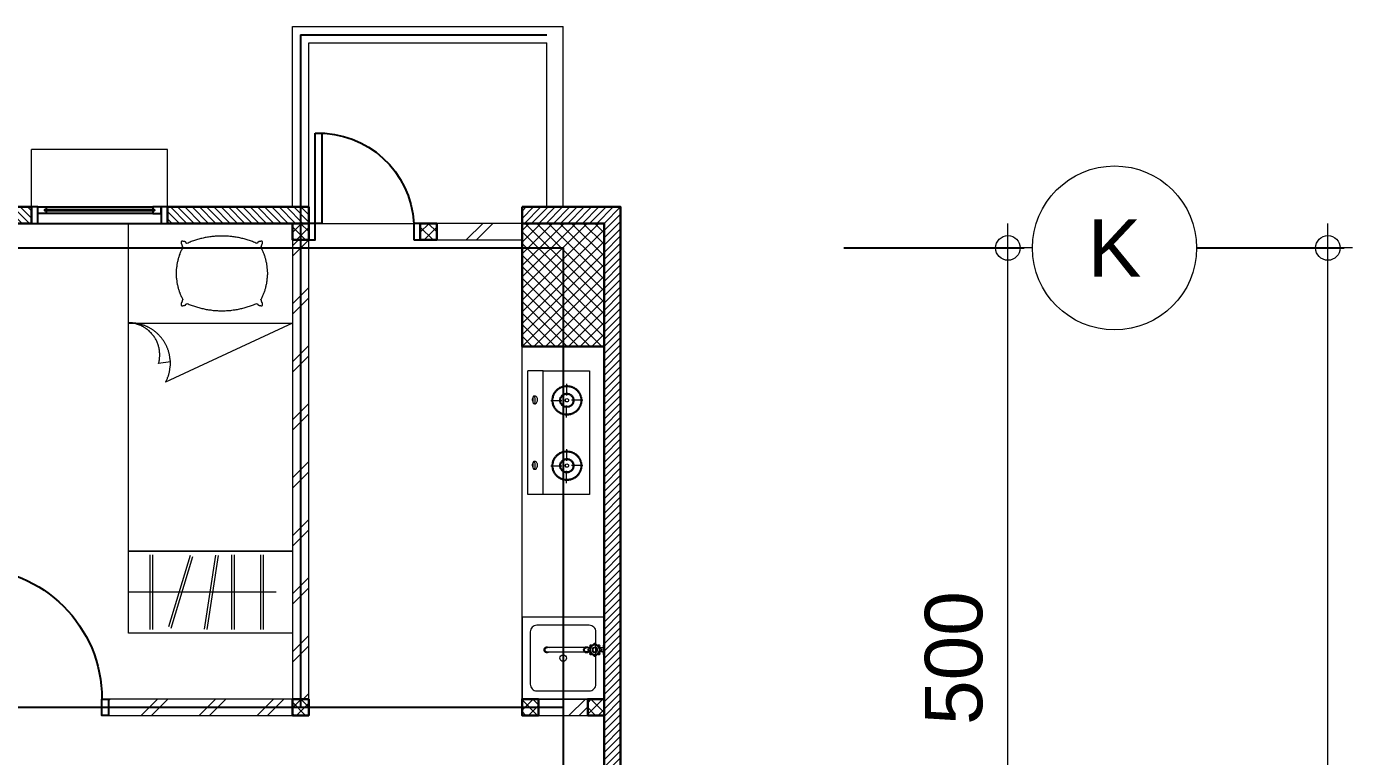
# Model space of a CAD drawing. Header units: millimetres. Extents: x -324 to 75, y -297 to 70.
# Drawn here: x -13.98 to -5.9, y 50.78 to 55.23 of the extents above; entities that cross this region are included whole.
import ezdxf
from ezdxf.enums import TextEntityAlignment as Align

# ---------------------------------------------------------------- set-up
doc = ezdxf.new("R2010")
doc.units = ezdxf.units.MM
doc.layers.get('defpoints').update_dxf_attribs({"color": 1})
for name, color, linetype, lineweight in [('ars', 11, 'Continuous', 0), ('KOL', 1, 'Continuous', 30), ('KOLOM', 4, 'Continuous', 9), ('lan', 7, 'Continuous', 15), ('SANITAIR', 15, 'Continuous', 9), ('tem', 5, 'Continuous', 20), ('u', 6, 'Continuous', 20)]:
    doc.layers.add(name, color=color, linetype=linetype, lineweight=lineweight)
doc.layers.add('as', color=1, linetype='Continuous', plot=False)
doc.layers.add('Kusen', color=30, linetype='Continuous')
doc.styles.add('S', font='simplex', dxfattribs={"width": 0.75})
doc.styles.get("Standard").update_dxf_attribs({"font": 'arial.ttf'})
doc.dimstyles.new('sk-100', dxfattribs={"dimtxt": 0.35, "dimasz": 0.15, "dimexe": 0.1, "dimexo": 0, "dimgap": 0.15, "dimtad": 1, "dimdec": 0, "dimlfac": 100, "dimzin": 0, "dimdsep": 46, "dimtxsty": 'Standard', "dimblk": 'BULAT', "dimcen": 0.09, "dimclrd": 256, "dimclre": 256, "dimclrt": 256, "dimadec": 0, "dimazin": 0, "dimtfac": 1, "dimtdec": 0, "dimtofl": 0, "dimtmove": 0, "dimatfit": 3, "dimldrblk": 'BULAT', "dimfxl": 1, "dimtolj": 1, "dimtzin": 0, "dimlwd": -1, "dimarcsym": 0})

# ---------------------------------------------------------------- blocks, each defined once
blk = doc.blocks.new("k3'")
at = {"layer": 'ars'}
h = blk.add_hatch(dxfattribs=at)
h.set_pattern_fill('_USER', color=256, scale=0.05, angle=45, double=1, pattern_type=0)
h.set_pattern_definition([(45, (0, -4.975), (-0.03535534, 0.03535534), []), (135, (0, -4.975), (-0.03535534, -0.03535534), [])])
h.paths.add_polyline_path([(-0.25, -0.375), (0.25, -0.375), (0.25, 0.375), (-0.25, 0.375)])
at = {"layer": 'KOL'}
blk.add_lwpolyline([(-0.25, -0.375), (0.25, -0.375), (0.25, 0.375), (-0.25, 0.375)], close=True, dxfattribs=at)
blk = doc.blocks.new('T. J2')
at = {"layer": 'Kusen'}
for p, q in [((-0.3692, 0.1), (0.2808, 0.1)), ((-0.4192, 0), (0.3308, 0)), ((0.2808, 0.06), (-0.3692, 0.06))]:
    blk.add_line(p, q, dxfattribs=at)
for points in [[(-0.4592, 0), (-0.4192, 0), (-0.4192, 0.1), (-0.4592, 0.1)], [(0.3308, 0), (0.3708, 0), (0.3708, 0.1), (0.3308, 0.1)]]:
    blk.add_lwpolyline(points, close=True, dxfattribs=at)
for points in [[(-0.3692, 0.0775), (-0.3692, 0.06), (-0.4192, 0.06), (-0.4192, 0.1), (-0.3692, 0.1), (-0.3692, 0.0825), (-0.3792, 0.0825), (-0.3792, 0.0775), (-0.3692, 0.0775)], [(0.2808, 0.0775), (0.2808, 0.06), (0.3308, 0.06), (0.3308, 0.1), (0.2808, 0.1), (0.2808, 0.0825), (0.2908, 0.0825), (0.2908, 0.0775), (0.2808, 0.0775)]]:
    blk.add_lwpolyline(points, dxfattribs=at)
at = {"layer": 'Kusen', "color": 141}
blk.add_lwpolyline([(-0.3792, 0.0775), (0.2908, 0.0775), (0.2908, 0.0825), (-0.3792, 0.0825)], close=True, dxfattribs=at)
blk = doc.blocks.new('K 10.10')
at = {"layer": 'ars'}
h = blk.add_hatch(dxfattribs=at)
h.set_pattern_fill('_USER', color=256, scale=0.05, angle=45, double=1, pattern_type=0)
h.set_pattern_definition([(45, (0, 0), (-0.035355339, 0.035355339), []), (135, (0, 0), (-0.035355339, -0.035355339), [])])
h.paths.add_polyline_path([(1560.5383, 1380.4069), (1560.6383, 1380.4069), (1560.6383, 1380.5069), (1560.5383, 1380.5069)])
at = {"layer": 'KOL'}
blk.add_lwpolyline([(1560.5383, 1380.4069), (1560.6383, 1380.4069), (1560.6383, 1380.5069), (1560.5383, 1380.5069)], close=True, dxfattribs=at)
blk = doc.blocks.new('P.60')
at = {"layer": 'Kusen'}
for points in [[(1472.8348, 997.5354), (1472.8748, 997.5354), (1472.8748, 997.4354), (1472.8348, 997.4354)], [(1473.4748, 997.5354), (1473.5148, 997.5354), (1473.5148, 997.4354), (1473.4748, 997.4354)], [(1472.8748, 996.8854), (1472.9148, 996.8854), (1472.9148, 997.4354), (1472.8748, 997.4354)]]:
    blk.add_lwpolyline(points, close=True, dxfattribs=at)
blk.add_arc((1472.8948, 997.4658), 0.5808, 268.02661, 356.99428, dxfattribs=at)
blk = doc.blocks.new('P.80')
at = {"layer": 'Kusen'}
for points in [[(-69.8094, -74.8368), (-69.7694, -74.8368), (-69.7694, -74.0368), (-69.8094, -74.0368)], [(-70.6094, -74.9368), (-70.5694, -74.9368), (-70.5694, -74.8368), (-70.6094, -74.8368)], [(-69.7694, -74.9368), (-69.7294, -74.9368), (-69.7294, -74.8368), (-69.7694, -74.8368)]]:
    blk.add_lwpolyline(points, close=True, dxfattribs=at)
blk.add_arc((-69.7694, -74.8368), 0.8, 90, 180, dxfattribs=at)
blk = doc.blocks.new('KRAN DPR ATAS')
for p, q in [((-0.0289, 0), (0.0289, 0)), ((-0.0289, 0), (-0.0289, -0.0021)), ((0.0289, 0), (0.0289, -0.0021)), ((-0.0275, -0.0035), (0.0275, -0.0035)), ((-0.0127, -0.0092), (-0.0127, -0.0252)), ((0.0127, -0.0092), (0.0127, -0.0252)), ((-0.014, -0.1188), (-0.014, -0.3457)), ((-0.0127, -0.0877), (-0.0127, -0.1101)), ((0.0127, -0.0877), (0.0127, -0.1101)), ((0.014, -0.1188), (0.014, -0.3457))]:
    blk.add_line(p, q)
for radius in [0.0338, 0.0279, 0.0166, 0.0138, 0.0123]:
    blk.add_circle((0, -0.0564), radius)
for centre, radius, start, end in [((-0.0338, -0.0564), 0.00706, 84.00203, 275.99797), ((-0.0315, -0.0564), 0.00706, 103.11888, 256.88112), ((-0.0239, -0.0326), 0.00706, 39.00203, 230.99797), ((-0.0239, -0.0803), 0.00706, 129.00203, 320.99797), ((-0.0222, -0.0342), 0.00706, 58.11888, 211.88112), ((-0.0222, -0.0787), 0.00706, 148.11888, 301.88112), ((-0.0275, -0.0021), 0.00141, 180, 270), ((-0.0183, -0.0092), 0.00564, 0, 90), ((-0.0009, -0.0214), 0.00884, 254.902, 254.902), ((0, -0.0227), 0.00706, 354.00203, 185.99797), ((0, -0.025), 0.00706, 13.11888, 166.88112), ((0.0183, -0.0092), 0.00564, 90, 180), ((0.0239, -0.0326), 0.00706, 309.00203, 140.99797), ((0.0239, -0.0803), 0.00706, 219.00203, 50.99797), ((0.0222, -0.0342), 0.00706, 328.11888, 121.88112), ((0.0222, -0.0787), 0.00706, 238.11888, 31.88112), ((0.0275, -0.0021), 0.00141, 270, 0), ((0.0338, -0.0564), 0.00706, 264.00203, 95.99797), ((0.0315, -0.0564), 0.00706, 283.11888, 76.88112), ((0, -0.1058), 0.0191, 134.71101, 45.28899), ((0, -0.1058), 0.0134, 198.67172, 270), ((0, -0.0902), 0.00706, 174.00203, 5.99797), ((0, -0.0879), 0.00706, 193.11888, 346.88112), ((0, -0.1058), 0.0134, 270, 341.32828), ((0, -0.3457), 0.0178, 141.82775, 38.17225), ((0, -0.3484), 0.0178, 175.66412, 4.33588), ((0, -0.3457), 0.014, 180, 0)]:
    blk.add_arc(centre, radius, start, end)
blk = doc.blocks.new('KOMPOR')
for points in [[(0, 0.3765), (0, -0.3765)], [(0.0944, 0.3765), (0, 0.3765)], [(0.3765, 0.3765), (0.0944, 0.3765)], [(0.0944, 0.3765), (0.0944, -0.3765)], [(0.3765, -0.3765), (0.3765, 0.3765)], [(0.2385, 0.2906), (0.2337, 0.2906), (0.23, 0.2906), (0.2252, 0.2893), (0.2203, 0.2893), (0.2167, 0.2881), (0.2119, 0.2869), (0.2082, 0.2857), (0.2034, 0.2833), (0.1998, 0.2821), (0.1961, 0.2797), (0.1925, 0.2772), (0.1889, 0.276), (0.1852, 0.2724), (0.1816, 0.27), (0.178, 0.2676), (0.1755, 0.2639), (0.1719, 0.2615), (0.1695, 0.2579), (0.1671, 0.2542), (0.1634, 0.2506), (0.1622, 0.247), (0.1598, 0.2433), (0.1574, 0.2397), (0.1562, 0.2361), (0.1538, 0.2312), (0.1525, 0.2276), (0.1513, 0.2228), (0.1501, 0.2191), (0.1501, 0.2143), (0.1489, 0.2094), (0.1489, 0.2058), (0.1489, 0.201), (0.1489, 0.1961), (0.1489, 0.1913), (0.1501, 0.1864), (0.1501, 0.1828), (0.1513, 0.178), (0.1525, 0.1743), (0.1538, 0.1695), (0.1562, 0.1659), (0.1574, 0.161), (0.1598, 0.1574), (0.1622, 0.1538), (0.1634, 0.1501), (0.1671, 0.1465), (0.1695, 0.1429), (0.1719, 0.1404), (0.1755, 0.1368), (0.178, 0.1344), (0.1816, 0.1308), (0.1852, 0.1283), (0.1889, 0.1259), (0.1925, 0.1235), (0.1961, 0.1211), (0.1998, 0.1199), (0.2034, 0.1174), (0.2082, 0.1162), (0.2119, 0.115), (0.2167, 0.1138), (0.2203, 0.1126), (0.2252, 0.1114), (0.23, 0.1114), (0.2337, 0.1102), (0.2385, 0.1102), (0.2433, 0.1102), (0.2482, 0.1114), (0.253, 0.1114), (0.2567, 0.1126), (0.2615, 0.1138), (0.2651, 0.115), (0.27, 0.1162), (0.2736, 0.1174), (0.2785, 0.1199), (0.2821, 0.1211), (0.2857, 0.1235), (0.2893, 0.1259), (0.293, 0.1283), (0.2966, 0.1308), (0.299, 0.1344), (0.3027, 0.1368), (0.3051, 0.1404), (0.3087, 0.1429), (0.3111, 0.1465), (0.3136, 0.1501), (0.316, 0.1538), (0.3184, 0.1574), (0.3196, 0.161), (0.322, 0.1659), (0.3232, 0.1695), (0.3245, 0.1743), (0.3257, 0.178), (0.3269, 0.1828), (0.3281, 0.1864), (0.3281, 0.1913), (0.3293, 0.1961), (0.3293, 0.201), (0.3293, 0.2058), (0.3281, 0.2094), (0.3281, 0.2143), (0.3269, 0.2191), (0.3257, 0.2228), (0.3245, 0.2276), (0.3232, 0.2312), (0.322, 0.2361), (0.3196, 0.2397), (0.3184, 0.2433), (0.316, 0.247), (0.3136, 0.2506), (0.3111, 0.2542), (0.3087, 0.2579), (0.3051, 0.2615), (0.3027, 0.2639), (0.299, 0.2676), (0.2966, 0.27), (0.293, 0.2724), (0.2893, 0.276), (0.2857, 0.2772), (0.2821, 0.2797), (0.2785, 0.2821), (0.2736, 0.2833), (0.27, 0.2857), (0.2651, 0.2869), (0.2615, 0.2881), (0.2567, 0.2893), (0.253, 0.2893), (0.2482, 0.2906), (0.2433, 0.2906), (0.2385, 0.2906)], [(0.2385, 0.2857), (0.2349, 0.2857), (0.23, 0.2857), (0.2264, 0.2845), (0.2215, 0.2833), (0.2179, 0.2833), (0.2131, 0.2821), (0.2094, 0.2809), (0.2058, 0.2785), (0.2022, 0.2772), (0.1985, 0.2748), (0.1949, 0.2736), (0.1913, 0.2712), (0.1877, 0.2688), (0.1852, 0.2663), (0.1816, 0.2639), (0.1792, 0.2603), (0.1755, 0.2579), (0.1731, 0.2542), (0.1707, 0.2518), (0.1683, 0.2482), (0.1659, 0.2446), (0.1646, 0.2409), (0.1622, 0.2373), (0.161, 0.2337), (0.1586, 0.23), (0.1574, 0.2264), (0.1562, 0.2215), (0.1562, 0.2179), (0.155, 0.2131), (0.1538, 0.2094), (0.1538, 0.2046), (0.1538, 0.201), (0.1538, 0.1961), (0.1538, 0.1925), (0.155, 0.1877), (0.1562, 0.184), (0.1562, 0.1792), (0.1574, 0.1755), (0.1586, 0.1719), (0.161, 0.1671), (0.1622, 0.1634), (0.1646, 0.1598), (0.1659, 0.1562), (0.1683, 0.1525), (0.1707, 0.1501), (0.1731, 0.1465), (0.1755, 0.1441), (0.1792, 0.1404), (0.1816, 0.138), (0.1852, 0.1356), (0.1877, 0.132), (0.1913, 0.1308), (0.1949, 0.1283), (0.1985, 0.1259), (0.2022, 0.1235), (0.2058, 0.1223), (0.2094, 0.1211), (0.2131, 0.1199), (0.2179, 0.1186), (0.2215, 0.1174), (0.2264, 0.1162), (0.23, 0.1162), (0.2349, 0.1162), (0.2385, 0.1162), (0.2433, 0.1162), (0.247, 0.1162), (0.2518, 0.1162), (0.2554, 0.1174), (0.2603, 0.1186), (0.2639, 0.1199), (0.2676, 0.1211), (0.2724, 0.1223), (0.276, 0.1235), (0.2797, 0.1259), (0.2833, 0.1283), (0.2869, 0.1308), (0.2893, 0.132), (0.293, 0.1356), (0.2954, 0.138), (0.299, 0.1404), (0.3015, 0.1441), (0.3039, 0.1465), (0.3075, 0.1501), (0.3087, 0.1525), (0.3111, 0.1562), (0.3136, 0.1598), (0.316, 0.1634), (0.3172, 0.1671), (0.3184, 0.1719), (0.3196, 0.1755), (0.3208, 0.1792), (0.322, 0.184), (0.3232, 0.1877), (0.3232, 0.1925), (0.3232, 0.1961), (0.3232, 0.201), (0.3232, 0.2046), (0.3232, 0.2094), (0.3232, 0.2131), (0.322, 0.2179), (0.3208, 0.2215), (0.3196, 0.2264), (0.3184, 0.23), (0.3172, 0.2337), (0.316, 0.2373), (0.3136, 0.2409), (0.3111, 0.2446), (0.3087, 0.2482), (0.3075, 0.2518), (0.3039, 0.2542), (0.3015, 0.2579), (0.299, 0.2603), (0.2954, 0.2639), (0.293, 0.2663), (0.2893, 0.2688), (0.2869, 0.2712), (0.2833, 0.2736), (0.2797, 0.2748), (0.276, 0.2772), (0.2724, 0.2785), (0.2676, 0.2809), (0.2639, 0.2821), (0.2603, 0.2833), (0.2554, 0.2833), (0.2518, 0.2845), (0.247, 0.2857), (0.2433, 0.2857), (0.2385, 0.2857)], [(0.2385, 0.2433), (0.2349, 0.2433), (0.23, 0.2433), (0.2264, 0.2421), (0.2215, 0.2409), (0.2179, 0.2385), (0.2143, 0.2361), (0.2119, 0.2337), (0.2082, 0.2312), (0.2058, 0.2276), (0.2034, 0.2252), (0.201, 0.2215), (0.1985, 0.2179), (0.1973, 0.2131), (0.1961, 0.2094), (0.1961, 0.2046), (0.1961, 0.201), (0.1961, 0.1961), (0.1961, 0.1925), (0.1973, 0.1877), (0.1985, 0.184), (0.201, 0.1804), (0.2034, 0.1768), (0.2058, 0.1731), (0.2082, 0.1707), (0.2119, 0.1671), (0.2143, 0.1646), (0.2179, 0.1622), (0.2215, 0.161), (0.2264, 0.1598), (0.23, 0.1586), (0.2349, 0.1574), (0.2385, 0.1574), (0.2433, 0.1574), (0.247, 0.1586), (0.2518, 0.1598), (0.2554, 0.161), (0.2591, 0.1622), (0.2627, 0.1646), (0.2663, 0.1671), (0.2688, 0.1707), (0.2724, 0.1731), (0.2748, 0.1768), (0.2772, 0.1804), (0.2785, 0.184), (0.2797, 0.1877), (0.2809, 0.1925), (0.2821, 0.1961), (0.2821, 0.201), (0.2821, 0.2046), (0.2809, 0.2094), (0.2797, 0.2131), (0.2785, 0.2179), (0.2772, 0.2215), (0.2748, 0.2252), (0.2724, 0.2276), (0.2688, 0.2312), (0.2663, 0.2337), (0.2627, 0.2361), (0.2591, 0.2385), (0.2554, 0.2409), (0.2518, 0.2421), (0.247, 0.2433), (0.2433, 0.2433), (0.2385, 0.2433)], [(0.2373, 0.3063), (0.2373, 0.2312)], [(0.0436, 0.2228), (0.0472, 0.2228), (0.0496, 0.2215), (0.0533, 0.2191), (0.0545, 0.2155), (0.0557, 0.2119), (0.0581, 0.2094), (0.0593, 0.2046), (0.0593, 0.1998), (0.0593, 0.1949), (0.0593, 0.1901), (0.0569, 0.1864), (0.0557, 0.1828), (0.0533, 0.1792), (0.0508, 0.178), (0.0484, 0.1755), (0.046, 0.1743), (0.0424, 0.1743), (0.04, 0.1755), (0.0375, 0.178), (0.0339, 0.1792), (0.0327, 0.1828), (0.0315, 0.1864), (0.0291, 0.1901), (0.0278, 0.1949), (0.0278, 0.1998), (0.0291, 0.2046), (0.0303, 0.2094), (0.0315, 0.2119), (0.0339, 0.2155), (0.0351, 0.2191), (0.0375, 0.2215), (0.0412, 0.2228), (0.0436, 0.2228)], [(0.0375, 0.2215), (0.04, 0.2215), (0.04, 0.2203), (0.0424, 0.2179), (0.0436, 0.2155), (0.0448, 0.2119), (0.0448, 0.2082), (0.046, 0.2034), (0.046, 0.1998), (0.046, 0.1961), (0.046, 0.1913), (0.0448, 0.1877), (0.0436, 0.184), (0.0436, 0.1816), (0.0412, 0.178), (0.04, 0.1768), (0.0387, 0.1755), (0.0375, 0.1755), (0.0351, 0.1768), (0.0339, 0.178), (0.0327, 0.1816), (0.0315, 0.184), (0.0315, 0.1877), (0.0303, 0.1913), (0.0303, 0.1961), (0.0303, 0.1998), (0.0303, 0.2034), (0.0315, 0.2082), (0.0315, 0.2119), (0.0327, 0.2155), (0.0339, 0.2179), (0.0351, 0.2203), (0.0363, 0.2215), (0.0375, 0.2215)], [(0.1404, 0.201), (0.207, 0.201)], [(0.2385, 0.2385), (0.2349, 0.2385), (0.2312, 0.2373), (0.2276, 0.2373), (0.224, 0.2361), (0.2203, 0.2337), (0.2179, 0.2324), (0.2143, 0.23), (0.2119, 0.2276), (0.2094, 0.2252), (0.207, 0.2215), (0.2058, 0.2191), (0.2034, 0.2155), (0.2022, 0.2119), (0.2022, 0.2082), (0.201, 0.2046), (0.201, 0.201), (0.201, 0.1973), (0.2022, 0.1925), (0.2022, 0.1889), (0.2034, 0.1864), (0.2058, 0.1828), (0.207, 0.1792), (0.2094, 0.1768), (0.2119, 0.1743), (0.2143, 0.1719), (0.2179, 0.1695), (0.2203, 0.1671), (0.224, 0.1659), (0.2276, 0.1646), (0.2312, 0.1634), (0.2349, 0.1634), (0.2385, 0.1622), (0.2421, 0.1634), (0.247, 0.1634), (0.2506, 0.1646), (0.253, 0.1659), (0.2567, 0.1671), (0.2603, 0.1695), (0.2627, 0.1719), (0.2651, 0.1743), (0.2676, 0.1768), (0.27, 0.1792), (0.2724, 0.1828), (0.2736, 0.1864), (0.2748, 0.1889), (0.276, 0.1925), (0.276, 0.1973), (0.2772, 0.201), (0.276, 0.2046), (0.276, 0.2082), (0.2748, 0.2119), (0.2736, 0.2155), (0.2724, 0.2191), (0.27, 0.2215), (0.2676, 0.2252), (0.2651, 0.2276), (0.2627, 0.23), (0.2603, 0.2324), (0.2567, 0.2337), (0.253, 0.2361), (0.2506, 0.2373), (0.247, 0.2373), (0.2421, 0.2385), (0.2385, 0.2385)], [(0.2385, 0.2107), (0.2349, 0.2094), (0.2312, 0.2082), (0.23, 0.2046), (0.2288, 0.201), (0.23, 0.1961), (0.2312, 0.1937), (0.2349, 0.1913), (0.2385, 0.1901), (0.2433, 0.1913), (0.2458, 0.1937), (0.2482, 0.1961), (0.2494, 0.201), (0.2482, 0.2046), (0.2458, 0.2082), (0.2433, 0.2094), (0.2385, 0.2107)], [(0.2373, 0.0993), (0.2373, 0.1719)], [(0.3366, 0.1998), (0.2676, 0.1998)], [(0.2385, -0.1077), (0.2337, -0.1077), (0.23, -0.1077), (0.2252, -0.109), (0.2203, -0.109), (0.2167, -0.1102), (0.2119, -0.1114), (0.2082, -0.1126), (0.2034, -0.115), (0.1998, -0.1162), (0.1961, -0.1186), (0.1925, -0.1211), (0.1889, -0.1235), (0.1852, -0.1259), (0.1816, -0.1283), (0.178, -0.1308), (0.1755, -0.1344), (0.1719, -0.1368), (0.1695, -0.1404), (0.1671, -0.1441), (0.1634, -0.1477), (0.1622, -0.1513), (0.1598, -0.155), (0.1574, -0.1586), (0.1562, -0.1622), (0.1538, -0.1671), (0.1525, -0.1707), (0.1513, -0.1755), (0.1501, -0.1792), (0.1501, -0.184), (0.1489, -0.1889), (0.1489, -0.1925), (0.1489, -0.1973), (0.1489, -0.2022), (0.1489, -0.207), (0.1501, -0.2119), (0.1501, -0.2155), (0.1513, -0.2203), (0.1525, -0.224), (0.1538, -0.2288), (0.1562, -0.2324), (0.1574, -0.2373), (0.1598, -0.2409), (0.1622, -0.2446), (0.1634, -0.2482), (0.1671, -0.2518), (0.1695, -0.2554), (0.1719, -0.2579), (0.1755, -0.2615), (0.178, -0.2639), (0.1816, -0.2676), (0.1852, -0.27), (0.1889, -0.2724), (0.1925, -0.2748), (0.1961, -0.2772), (0.1998, -0.2785), (0.2034, -0.2809), (0.2082, -0.2821), (0.2119, -0.2833), (0.2167, -0.2845), (0.2203, -0.2857), (0.2252, -0.2869), (0.23, -0.2869), (0.2337, -0.2881), (0.2385, -0.2881), (0.2433, -0.2881), (0.2482, -0.2869), (0.253, -0.2869), (0.2567, -0.2857), (0.2615, -0.2845), (0.2651, -0.2833), (0.27, -0.2821), (0.2736, -0.2809), (0.2785, -0.2785), (0.2821, -0.2772), (0.2857, -0.2748), (0.2893, -0.2724), (0.293, -0.27), (0.2966, -0.2676), (0.299, -0.2639), (0.3027, -0.2615), (0.3051, -0.2579), (0.3087, -0.2554), (0.3111, -0.2518), (0.3136, -0.2482), (0.316, -0.2446), (0.3184, -0.2409), (0.3196, -0.2373), (0.322, -0.2324), (0.3232, -0.2288), (0.3245, -0.224), (0.3257, -0.2203), (0.3269, -0.2155), (0.3281, -0.2119), (0.3281, -0.207), (0.3293, -0.2022), (0.3293, -0.1973), (0.3293, -0.1925), (0.3281, -0.1889), (0.3281, -0.184), (0.3269, -0.1792), (0.3257, -0.1755), (0.3245, -0.1707), (0.3232, -0.1671), (0.322, -0.1622), (0.3196, -0.1586), (0.3184, -0.155), (0.316, -0.1513), (0.3136, -0.1477), (0.3111, -0.1441), (0.3087, -0.1404), (0.3051, -0.1368), (0.3027, -0.1344), (0.299, -0.1308), (0.2966, -0.1283), (0.293, -0.1259), (0.2893, -0.1235), (0.2857, -0.1211), (0.2821, -0.1186), (0.2785, -0.1162), (0.2736, -0.115), (0.27, -0.1126), (0.2651, -0.1114), (0.2615, -0.1102), (0.2567, -0.109), (0.253, -0.109), (0.2482, -0.1077), (0.2433, -0.1077), (0.2385, -0.1077)], [(0.2385, -0.1126), (0.2349, -0.1126), (0.23, -0.1126), (0.2264, -0.1138), (0.2215, -0.115), (0.2179, -0.115), (0.2131, -0.1162), (0.2094, -0.1174), (0.2058, -0.1199), (0.2022, -0.1211), (0.1985, -0.1235), (0.1949, -0.1247), (0.1913, -0.1271), (0.1877, -0.1295), (0.1852, -0.132), (0.1816, -0.1344), (0.1792, -0.138), (0.1755, -0.1404), (0.1731, -0.1441), (0.1707, -0.1465), (0.1683, -0.1501), (0.1659, -0.1538), (0.1646, -0.1574), (0.1622, -0.161), (0.161, -0.1646), (0.1586, -0.1683), (0.1574, -0.1719), (0.1562, -0.1768), (0.1562, -0.1804), (0.155, -0.1852), (0.1538, -0.1889), (0.1538, -0.1937), (0.1538, -0.1973), (0.1538, -0.2022), (0.1538, -0.2058), (0.155, -0.2107), (0.1562, -0.2143), (0.1562, -0.2191), (0.1574, -0.2228), (0.1586, -0.2264), (0.161, -0.2312), (0.1622, -0.2349), (0.1646, -0.2385), (0.1659, -0.2421), (0.1683, -0.2458), (0.1707, -0.2482), (0.1731, -0.2518), (0.1755, -0.2554), (0.1792, -0.2579), (0.1816, -0.2603), (0.1852, -0.2627), (0.1877, -0.2663), (0.1913, -0.2688), (0.1949, -0.27), (0.1985, -0.2724), (0.2022, -0.2748), (0.2058, -0.276), (0.2094, -0.2772), (0.2131, -0.2785), (0.2179, -0.2797), (0.2215, -0.2809), (0.2264, -0.2821), (0.23, -0.2821), (0.2349, -0.2821), (0.2385, -0.2833), (0.2433, -0.2821), (0.247, -0.2821), (0.2518, -0.2821), (0.2554, -0.2809), (0.2603, -0.2797), (0.2639, -0.2785), (0.2676, -0.2772), (0.2724, -0.276), (0.276, -0.2748), (0.2797, -0.2724), (0.2833, -0.27), (0.2869, -0.2688), (0.2893, -0.2663), (0.293, -0.2627), (0.2954, -0.2603), (0.299, -0.2579), (0.3015, -0.2554), (0.3039, -0.2518), (0.3075, -0.2482), (0.3087, -0.2458), (0.3111, -0.2421), (0.3136, -0.2385), (0.316, -0.2349), (0.3172, -0.2312), (0.3184, -0.2264), (0.3196, -0.2228), (0.3208, -0.2191), (0.322, -0.2143), (0.3232, -0.2107), (0.3232, -0.2058), (0.3232, -0.2022), (0.3232, -0.1973), (0.3232, -0.1937), (0.3232, -0.1889), (0.3232, -0.1852), (0.322, -0.1804), (0.3208, -0.1768), (0.3196, -0.1719), (0.3184, -0.1683), (0.3172, -0.1646), (0.316, -0.161), (0.3136, -0.1574), (0.3111, -0.1538), (0.3087, -0.1501), (0.3075, -0.1465), (0.3039, -0.1441), (0.3015, -0.1404), (0.299, -0.138), (0.2954, -0.1344), (0.293, -0.132), (0.2893, -0.1295), (0.2869, -0.1271), (0.2833, -0.1247), (0.2797, -0.1235), (0.276, -0.1211), (0.2724, -0.1199), (0.2676, -0.1174), (0.2639, -0.1162), (0.2603, -0.115), (0.2554, -0.115), (0.2518, -0.1138), (0.247, -0.1126), (0.2433, -0.1126), (0.2385, -0.1126)], [(0.2385, -0.155), (0.2349, -0.155), (0.23, -0.155), (0.2264, -0.1562), (0.2215, -0.1574), (0.2179, -0.1598), (0.2143, -0.1622), (0.2119, -0.1646), (0.2082, -0.1671), (0.2058, -0.1707), (0.2034, -0.1731), (0.201, -0.1768), (0.1985, -0.1804), (0.1973, -0.1852), (0.1961, -0.1889), (0.1961, -0.1937), (0.1961, -0.1973), (0.1961, -0.2022), (0.1961, -0.207), (0.1973, -0.2107), (0.1985, -0.2143), (0.201, -0.2179), (0.2034, -0.2215), (0.2058, -0.2252), (0.2082, -0.2288), (0.2119, -0.2312), (0.2143, -0.2337), (0.2179, -0.2361), (0.2215, -0.2373), (0.2264, -0.2385), (0.23, -0.2397), (0.2349, -0.2409), (0.2385, -0.2409), (0.2433, -0.2409), (0.247, -0.2397), (0.2518, -0.2385), (0.2554, -0.2373), (0.2591, -0.2361), (0.2627, -0.2337), (0.2663, -0.2312), (0.2688, -0.2288), (0.2724, -0.2252), (0.2748, -0.2215), (0.2772, -0.2179), (0.2785, -0.2143), (0.2797, -0.2107), (0.2809, -0.207), (0.2821, -0.2022), (0.2821, -0.1973), (0.2821, -0.1937), (0.2809, -0.1889), (0.2797, -0.1852), (0.2785, -0.1804), (0.2772, -0.1768), (0.2748, -0.1731), (0.2724, -0.1707), (0.2688, -0.1671), (0.2663, -0.1646), (0.2627, -0.1622), (0.2591, -0.1598), (0.2554, -0.1574), (0.2518, -0.1562), (0.247, -0.155), (0.2433, -0.155), (0.2385, -0.155)], [(0.2385, -0.1598), (0.2349, -0.1598), (0.2312, -0.161), (0.2276, -0.161), (0.224, -0.1622), (0.2203, -0.1646), (0.2179, -0.1659), (0.2143, -0.1683), (0.2119, -0.1707), (0.2094, -0.1731), (0.207, -0.1768), (0.2058, -0.1792), (0.2034, -0.1828), (0.2022, -0.1864), (0.2022, -0.1901), (0.201, -0.1937), (0.201, -0.1973), (0.201, -0.2022), (0.2022, -0.2058), (0.2022, -0.2094), (0.2034, -0.2131), (0.2058, -0.2155), (0.207, -0.2191), (0.2094, -0.2215), (0.2119, -0.224), (0.2143, -0.2264), (0.2179, -0.2288), (0.2203, -0.2312), (0.224, -0.2324), (0.2276, -0.2337), (0.2312, -0.2349), (0.2349, -0.2349), (0.2385, -0.2361), (0.2421, -0.2349), (0.247, -0.2349), (0.2506, -0.2337), (0.253, -0.2324), (0.2567, -0.2312), (0.2603, -0.2288), (0.2627, -0.2264), (0.2651, -0.224), (0.2676, -0.2215), (0.27, -0.2191), (0.2724, -0.2155), (0.2736, -0.2131), (0.2748, -0.2094), (0.276, -0.2058), (0.276, -0.2022), (0.2772, -0.1973), (0.276, -0.1937), (0.276, -0.1901), (0.2748, -0.1864), (0.2736, -0.1828), (0.2724, -0.1792), (0.27, -0.1768), (0.2676, -0.1731), (0.2651, -0.1707), (0.2627, -0.1683), (0.2603, -0.1659), (0.2567, -0.1646), (0.253, -0.1622), (0.2506, -0.161), (0.247, -0.161), (0.2421, -0.1598), (0.2385, -0.1598)], [(0.2373, -0.0932), (0.2373, -0.1671)], [(0.0436, -0.1768), (0.0472, -0.1768), (0.0496, -0.178), (0.0533, -0.1804), (0.0545, -0.1828), (0.0557, -0.1864), (0.0581, -0.1901), (0.0593, -0.1949), (0.0593, -0.1985), (0.0593, -0.2034), (0.0593, -0.2082), (0.0569, -0.2119), (0.0557, -0.2167), (0.0533, -0.2191), (0.0508, -0.2215), (0.0484, -0.224), (0.046, -0.224), (0.0424, -0.224), (0.04, -0.224), (0.0375, -0.2215), (0.0339, -0.2191), (0.0327, -0.2167), (0.0315, -0.2119), (0.0291, -0.2082), (0.0278, -0.2034), (0.0278, -0.1985), (0.0291, -0.1949), (0.0303, -0.1901), (0.0315, -0.1864), (0.0339, -0.1828), (0.0351, -0.1804), (0.0375, -0.178), (0.0412, -0.1768), (0.0436, -0.1768)], [(0.0375, -0.1768), (0.04, -0.178), (0.04, -0.1792), (0.0424, -0.1804), (0.0436, -0.1828), (0.0448, -0.1864), (0.0448, -0.1901), (0.046, -0.1949), (0.046, -0.1985), (0.046, -0.2034), (0.046, -0.2082), (0.0448, -0.2107), (0.0436, -0.2155), (0.0436, -0.2179), (0.0412, -0.2203), (0.04, -0.2228), (0.0387, -0.2228), (0.0375, -0.2228), (0.0351, -0.2228), (0.0339, -0.2203), (0.0327, -0.2179), (0.0315, -0.2155), (0.0315, -0.2107), (0.0303, -0.2082), (0.0303, -0.2034), (0.0303, -0.1985), (0.0303, -0.1949), (0.0315, -0.1901), (0.0315, -0.1864), (0.0327, -0.1828), (0.0339, -0.1804), (0.0351, -0.1792), (0.0363, -0.178), (0.0375, -0.1768)], [(0.1404, -0.1973), (0.207, -0.1973)], [(0.2385, -0.1877), (0.2349, -0.1889), (0.2312, -0.1901), (0.23, -0.1937), (0.2288, -0.1973), (0.23, -0.2022), (0.2312, -0.2046), (0.2349, -0.207), (0.2385, -0.2082), (0.2433, -0.207), (0.2458, -0.2046), (0.2482, -0.2022), (0.2494, -0.1973), (0.2482, -0.1937), (0.2458, -0.1901), (0.2433, -0.1889), (0.2385, -0.1877)], [(0.2373, -0.299), (0.2373, -0.2264)], [(0.3366, -0.1985), (0.2676, -0.1985)], [(0.0944, -0.3765), (0, -0.3765)], [(0.0944, -0.3765), (0.3765, -0.3765)]]:
    blk.add_lwpolyline(points)
blk = doc.blocks.new('BED2')
blk.add_lwpolyline([(-0.4994, 1.9988), (0.4994, 1.9988), (0.4994, 0), (-0.4994, 0)], close=True)
for points in [[(0.4994, 1.9988), (0.4994, 0)], [(-0.1435, 1.8765), (-0.1435, 1.8765), (-0.1435, 1.8765), (-0.1447, 1.8765), (-0.1447, 1.8777), (-0.1447, 1.8789), (-0.1471, 1.8789), (-0.1471, 1.8814), (-0.1495, 1.8814), (-0.1495, 1.8826), (-0.1495, 1.8826), (-0.1495, 1.8838), (-0.1519, 1.8838), (-0.1519, 1.8862), (-0.1556, 1.8862), (-0.1556, 1.8874), (-0.158, 1.8874), (-0.158, 1.8886), (-0.1592, 1.8886), (-0.1592, 1.8886), (-0.1689, 1.8886), (-0.1689, 1.8898), (-0.1701, 1.8898), (-0.1701, 1.891), (-0.1737, 1.891), (-0.1737, 1.8898), (-0.1737, 1.8898), (-0.1737, 1.8886), (-0.1774, 1.8886), (-0.1774, 1.8886), (-0.1774, 1.8886), (-0.1774, 1.8862), (-0.1786, 1.8862), (-0.1786, 1.8789), (-0.1774, 1.8789), (-0.1774, 1.8765), (-0.1774, 1.8765), (-0.1774, 1.8729), (-0.1762, 1.8729), (-0.1762, 1.8705), (-0.1749, 1.8705), (-0.1749, 1.868), (-0.1737, 1.868), (-0.1737, 1.8668), (-0.1737, 1.8668), (-0.1737, 1.8632), (-0.1725, 1.8632), (-0.1725, 1.8608), (-0.1713, 1.8608), (-0.1713, 1.8571), (-0.1713, 1.8571), (-0.1713, 1.8559), (-0.1701, 1.8559), (-0.1701, 1.8547), (-0.1689, 1.8547), (-0.1689, 1.8523), (-0.1677, 1.8523)], [(0.2827, 1.8765), (0.2766, 1.8789), (0.2706, 1.8826), (0.2633, 1.885), (0.2573, 1.8874), (0.2512, 1.8898), (0.2439, 1.8923), (0.2379, 1.8947), (0.2306, 1.8959), (0.2246, 1.8983), (0.2185, 1.9007), (0.2113, 1.9019), (0.2052, 1.9044), (0.1979, 1.9056), (0.1919, 1.9068), (0.1846, 1.9092), (0.1786, 1.9104), (0.1713, 1.9116), (0.1653, 1.9128), (0.158, 1.914), (0.1519, 1.9153), (0.1447, 1.9165), (0.1374, 1.9165), (0.1314, 1.9177), (0.1241, 1.9189), (0.118, 1.9189), (0.1108, 1.9201), (0.1047, 1.9201), (0.0975, 1.9201), (0.0902, 1.9213), (0.0841, 1.9213), (0.0769, 1.9213), (0.0708, 1.9213), (0.0636, 1.9213), (0.0563, 1.9213), (0.0502, 1.9213), (0.043, 1.9201), (0.0369, 1.9201), (0.0297, 1.9201), (0.0224, 1.9189), (0.0163, 1.9189), (0.0091, 1.9177), (0.003, 1.9165), (-0.0042, 1.9165), (-0.0115, 1.9153), (-0.0176, 1.914), (-0.0248, 1.9128), (-0.0309, 1.9116), (-0.0381, 1.9104), (-0.0442, 1.9092), (-0.0515, 1.9068), (-0.0575, 1.9056), (-0.0648, 1.9044), (-0.0708, 1.9019), (-0.0781, 1.9007), (-0.0841, 1.8983), (-0.0902, 1.8959), (-0.0975, 1.8947), (-0.1035, 1.8923), (-0.1108, 1.8898), (-0.1168, 1.8874), (-0.1229, 1.885), (-0.1301, 1.8826), (-0.1362, 1.8789), (-0.1423, 1.8765)], [(0.3081, 1.8523), (0.3081, 1.8523), (0.3081, 1.8547), (0.3093, 1.8547), (0.3093, 1.8559), (0.3105, 1.8559), (0.3105, 1.8571), (0.3117, 1.8571), (0.3117, 1.8608), (0.3117, 1.8608), (0.3117, 1.8632), (0.313, 1.8632), (0.313, 1.8668), (0.3142, 1.8668), (0.3142, 1.868), (0.3142, 1.868), (0.3142, 1.8705), (0.3154, 1.8705), (0.3154, 1.8729), (0.3166, 1.8729), (0.3166, 1.8765), (0.3178, 1.8765), (0.3178, 1.8789), (0.3178, 1.8789), (0.3178, 1.8862), (0.3178, 1.8862), (0.3178, 1.8886), (0.3166, 1.8886), (0.3166, 1.8886), (0.3142, 1.8886), (0.3142, 1.8898), (0.313, 1.8898), (0.313, 1.891), (0.3093, 1.891), (0.3093, 1.8898), (0.3081, 1.8898), (0.3081, 1.8886), (0.2996, 1.8886), (0.2996, 1.8886), (0.2972, 1.8886), (0.2972, 1.8874), (0.296, 1.8874), (0.296, 1.8862), (0.2924, 1.8862), (0.2924, 1.8838), (0.29, 1.8838), (0.29, 1.8826), (0.2887, 1.8826), (0.2887, 1.8814), (0.2863, 1.8814), (0.2863, 1.8789), (0.2851, 1.8789), (0.2851, 1.8777), (0.2839, 1.8777), (0.2839, 1.8765), (0.2839, 1.8765), (0.2839, 1.8765), (0.2827, 1.8765)], [(-0.1677, 1.8523), (-0.1701, 1.8475), (-0.1725, 1.8426), (-0.1749, 1.8378), (-0.1774, 1.8329), (-0.1798, 1.8293), (-0.1822, 1.8245), (-0.1834, 1.8196), (-0.1858, 1.8148), (-0.187, 1.8099), (-0.1895, 1.8051), (-0.1907, 1.799), (-0.1931, 1.7942), (-0.1943, 1.7893), (-0.1955, 1.7845), (-0.1967, 1.7797), (-0.1979, 1.7748), (-0.1992, 1.77), (-0.2004, 1.7651), (-0.2016, 1.7591), (-0.2028, 1.7542), (-0.204, 1.7494), (-0.204, 1.7446), (-0.2052, 1.7397), (-0.2052, 1.7349), (-0.2064, 1.7288), (-0.2064, 1.724), (-0.2076, 1.7191), (-0.2076, 1.7143), (-0.2076, 1.7082), (-0.2076, 1.7034), (-0.2076, 1.6985), (-0.2088, 1.6937), (-0.2076, 1.6877), (-0.2076, 1.6828), (-0.2076, 1.678), (-0.2076, 1.6731), (-0.2076, 1.6683), (-0.2064, 1.6622), (-0.2064, 1.6574), (-0.2052, 1.6525), (-0.2052, 1.6477), (-0.204, 1.6429), (-0.204, 1.6368), (-0.2028, 1.632), (-0.2016, 1.6271), (-0.2004, 1.6223), (-0.1992, 1.6174), (-0.1979, 1.6126), (-0.1967, 1.6065), (-0.1955, 1.6017), (-0.1943, 1.5969), (-0.1931, 1.592), (-0.1907, 1.5872), (-0.1895, 1.5823), (-0.187, 1.5775), (-0.1858, 1.5726), (-0.1834, 1.5678), (-0.1822, 1.563), (-0.1798, 1.5581), (-0.1774, 1.5533), (-0.1749, 1.5484), (-0.1725, 1.5436), (-0.1701, 1.5387), (-0.1677, 1.5339)], [(0.3081, 1.5339), (0.3105, 1.5387), (0.313, 1.5436), (0.3154, 1.5484), (0.3178, 1.5533), (0.3202, 1.5581), (0.3226, 1.563), (0.3238, 1.5678), (0.3263, 1.5726), (0.3275, 1.5775), (0.3299, 1.5823), (0.3311, 1.5872), (0.3335, 1.592), (0.3347, 1.5969), (0.336, 1.6017), (0.3372, 1.6065), (0.3384, 1.6126), (0.3396, 1.6174), (0.3408, 1.6223), (0.342, 1.6271), (0.3432, 1.632), (0.3444, 1.6368), (0.3444, 1.6429), (0.3456, 1.6477), (0.3456, 1.6525), (0.3469, 1.6574), (0.3469, 1.6622), (0.3481, 1.6683), (0.3481, 1.6731), (0.3481, 1.678), (0.3481, 1.6828), (0.3493, 1.6889), (0.3493, 1.6937), (0.3493, 1.6985), (0.3481, 1.7034), (0.3481, 1.7082), (0.3481, 1.7143), (0.3481, 1.7191), (0.3469, 1.724), (0.3469, 1.7288), (0.3456, 1.7349), (0.3456, 1.7397), (0.3444, 1.7446), (0.3444, 1.7494), (0.3432, 1.7542), (0.342, 1.7591), (0.3408, 1.7651), (0.3396, 1.77), (0.3384, 1.7748), (0.3372, 1.7797), (0.336, 1.7845), (0.3347, 1.7893), (0.3335, 1.7942), (0.3311, 1.799), (0.3299, 1.8051), (0.3275, 1.8099), (0.3263, 1.8148), (0.3238, 1.8196), (0.3226, 1.8245), (0.3202, 1.8293), (0.3178, 1.8329), (0.3154, 1.8378), (0.313, 1.8426), (0.3105, 1.8475), (0.3081, 1.8523)], [(-0.1677, 1.5339), (-0.1689, 1.5339), (-0.1689, 1.5327), (-0.1701, 1.5327), (-0.1701, 1.5303), (-0.1713, 1.5303), (-0.1713, 1.5278), (-0.1713, 1.5278), (-0.1713, 1.5254), (-0.1725, 1.5254), (-0.1725, 1.523), (-0.1737, 1.523), (-0.1737, 1.5206), (-0.1737, 1.5206), (-0.1737, 1.5182), (-0.1749, 1.5182), (-0.1749, 1.5169), (-0.1762, 1.5169), (-0.1762, 1.5145), (-0.1774, 1.5145), (-0.1774, 1.5097), (-0.1774, 1.5097), (-0.1774, 1.5073), (-0.1786, 1.5073), (-0.1786, 1.5), (-0.1774, 1.5), (-0.1774, 1.4988), (-0.1774, 1.4988), (-0.1774, 1.4976), (-0.1737, 1.4976), (-0.1737, 1.4964), (-0.1737, 1.4964), (-0.1737, 1.4964), (-0.1701, 1.4964), (-0.1701, 1.4964), (-0.1689, 1.4964), (-0.1689, 1.4976), (-0.1592, 1.4976), (-0.1592, 1.4988), (-0.158, 1.4988), (-0.158, 1.5), (-0.1556, 1.5), (-0.1556, 1.5), (-0.1519, 1.5), (-0.1519, 1.5024), (-0.1495, 1.5024), (-0.1495, 1.5048), (-0.1495, 1.5048), (-0.1495, 1.5061), (-0.1471, 1.5061), (-0.1471, 1.5073), (-0.1447, 1.5073), (-0.1447, 1.5085), (-0.1447, 1.5085), (-0.1435, 1.5085), (-0.1435, 1.5097), (-0.1435, 1.5097)], [(-0.1423, 1.5109), (-0.1362, 1.5085), (-0.1289, 1.5048), (-0.1229, 1.5024), (-0.1168, 1.5), (-0.1108, 1.4976), (-0.1035, 1.4952), (-0.0975, 1.4939), (-0.0902, 1.4915), (-0.0841, 1.4891), (-0.0781, 1.4879), (-0.0708, 1.4855), (-0.0648, 1.4843), (-0.0575, 1.4818), (-0.0515, 1.4806), (-0.0442, 1.4794), (-0.0381, 1.477), (-0.0309, 1.4758), (-0.0248, 1.4746), (-0.0176, 1.4734), (-0.0115, 1.4722), (-0.0042, 1.4722), (0.003, 1.4709), (0.0091, 1.4697), (0.0163, 1.4685), (0.0224, 1.4685), (0.0297, 1.4673), (0.0369, 1.4673), (0.043, 1.4673), (0.0502, 1.4661), (0.0563, 1.4661), (0.0636, 1.4661), (0.0708, 1.4661), (0.0769, 1.4661), (0.0841, 1.4661), (0.0902, 1.4661), (0.0975, 1.4673), (0.1047, 1.4673), (0.1108, 1.4673), (0.118, 1.4685), (0.1241, 1.4685), (0.1314, 1.4697), (0.1386, 1.4709), (0.1447, 1.4722), (0.1519, 1.4722), (0.158, 1.4734), (0.1653, 1.4746), (0.1713, 1.4758), (0.1786, 1.477), (0.1846, 1.4794), (0.1919, 1.4806), (0.1979, 1.4818), (0.2052, 1.4843), (0.2113, 1.4855), (0.2185, 1.4879), (0.2246, 1.4891), (0.2306, 1.4915), (0.2379, 1.4939), (0.2439, 1.4952), (0.2512, 1.4976), (0.2573, 1.5), (0.2633, 1.5024), (0.2706, 1.5061), (0.2766, 1.5085), (0.2827, 1.5109)], [(0.2827, 1.5097), (0.2839, 1.5097)], [(0.2839, 1.5097), (0.2839, 1.5085), (0.2839, 1.5085), (0.2839, 1.5085), (0.2851, 1.5085), (0.2851, 1.5073), (0.2863, 1.5073), (0.2863, 1.5061), (0.2887, 1.5061), (0.2887, 1.5048), (0.29, 1.5048), (0.29, 1.5024), (0.2924, 1.5024), (0.2924, 1.5), (0.296, 1.5), (0.296, 1.5), (0.2972, 1.5), (0.2972, 1.4988), (0.2996, 1.4988), (0.2996, 1.4976), (0.3081, 1.4976), (0.3081, 1.4964), (0.3093, 1.4964), (0.3093, 1.4964), (0.313, 1.4964), (0.313, 1.4964), (0.3142, 1.4964), (0.3142, 1.4976), (0.3166, 1.4976), (0.3166, 1.4988), (0.3178, 1.4988), (0.3178, 1.5), (0.3178, 1.5), (0.3178, 1.5073), (0.3178, 1.5073), (0.3178, 1.5097), (0.3166, 1.5097), (0.3166, 1.5145), (0.3154, 1.5145), (0.3154, 1.5169), (0.3142, 1.5169), (0.3142, 1.5182), (0.3142, 1.5182), (0.3142, 1.5206), (0.313, 1.5206), (0.313, 1.523), (0.3117, 1.523), (0.3117, 1.5254), (0.3117, 1.5254), (0.3117, 1.5278), (0.3105, 1.5278), (0.3105, 1.5303), (0.3093, 1.5303), (0.3093, 1.5327), (0.3081, 1.5327), (0.3081, 1.5339), (0.3081, 1.5339)], [(-0.3154, 1.1441), (-0.3142, 1.1501), (-0.313, 1.155), (-0.3117, 1.161), (-0.3105, 1.1659), (-0.3105, 1.1719), (-0.3093, 1.1768), (-0.3093, 1.1828), (-0.3081, 1.1877), (-0.3081, 1.1937), (-0.3081, 1.1998), (-0.3081, 1.2046), (-0.3093, 1.2107), (-0.3093, 1.2155), (-0.3105, 1.2215), (-0.3105, 1.2264), (-0.3117, 1.2324), (-0.313, 1.2373), (-0.3142, 1.2433), (-0.3154, 1.2482), (-0.3166, 1.253), (-0.319, 1.2591), (-0.3202, 1.2639), (-0.3226, 1.2688), (-0.3238, 1.2748), (-0.3263, 1.2797), (-0.3287, 1.2845), (-0.3311, 1.2893), (-0.3347, 1.2942), (-0.3372, 1.299), (-0.3396, 1.3039), (-0.3432, 1.3087), (-0.3469, 1.3136), (-0.3505, 1.3172), (-0.3541, 1.322), (-0.3577, 1.3257), (-0.3614, 1.3305), (-0.365, 1.3341), (-0.3686, 1.3378), (-0.3735, 1.3426), (-0.3771, 1.3462), (-0.3808, 1.3499), (-0.3856, 1.3523), (-0.3904, 1.3559), (-0.3953, 1.3596), (-0.3989, 1.362), (-0.4038, 1.3644), (-0.4086, 1.368), (-0.4134, 1.3705), (-0.4183, 1.3729), (-0.4231, 1.3753), (-0.4292, 1.3777), (-0.434, 1.3789), (-0.4389, 1.3814), (-0.4437, 1.3826), (-0.4498, 1.385), (-0.4546, 1.3862), (-0.4607, 1.3874), (-0.4655, 1.3886), (-0.4715, 1.3898), (-0.4764, 1.3898), (-0.4824, 1.391), (-0.4873, 1.391), (-0.4933, 1.3923), (-0.4994, 1.3923)], [(-0.2718, 1.0315), (-0.2706, 1.0351), (-0.2682, 1.0387), (-0.2669, 1.0424), (-0.2645, 1.046), (-0.2633, 1.0496), (-0.2621, 1.0533), (-0.2609, 1.0581), (-0.2585, 1.0617), (-0.2573, 1.0654), (-0.2561, 1.069), (-0.2548, 1.0726), (-0.2536, 1.0763), (-0.2524, 1.0811), (-0.2512, 1.0847), (-0.2512, 1.0884), (-0.25, 1.092), (-0.2488, 1.0956), (-0.2488, 1.1005), (-0.2476, 1.1041), (-0.2464, 1.1077), (-0.2464, 1.1114), (-0.2464, 1.1162), (-0.2452, 1.1199), (-0.2452, 1.1235), (-0.2452, 1.1283), (-0.2439, 1.132), (-0.2439, 1.1356), (-0.2439, 1.1392), (-0.2439, 1.1441), (-0.2439, 1.1477), (-0.2439, 1.1513), (-0.2439, 1.1562), (-0.2439, 1.1598), (-0.2452, 1.1634), (-0.2452, 1.1671), (-0.2452, 1.1719), (-0.2464, 1.1755), (-0.2464, 1.1792), (-0.2464, 1.1828), (-0.2476, 1.1877), (-0.2488, 1.1913), (-0.2488, 1.1949), (-0.25, 1.1985), (-0.2512, 1.2034), (-0.2512, 1.207), (-0.2524, 1.2107), (-0.2536, 1.2143), (-0.2548, 1.2179), (-0.2561, 1.2228), (-0.2573, 1.2264), (-0.2585, 1.23), (-0.2597, 1.2337), (-0.2621, 1.2373), (-0.2633, 1.2409), (-0.2645, 1.2446), (-0.2657, 1.2482), (-0.2682, 1.2518), (-0.2694, 1.2554), (-0.2718, 1.2591), (-0.273, 1.2627), (-0.2754, 1.2663), (-0.2778, 1.27), (-0.2803, 1.2736), (-0.2815, 1.2772), (-0.2839, 1.2809), (-0.2863, 1.2845), (-0.2887, 1.2869), (-0.2912, 1.2906), (-0.2936, 1.2942), (-0.296, 1.2966), (-0.2984, 1.3002), (-0.3008, 1.3039), (-0.3033, 1.3063), (-0.3057, 1.3099), (-0.3093, 1.3123), (-0.3117, 1.316), (-0.3142, 1.3184), (-0.3178, 1.3208), (-0.3202, 1.3245), (-0.3226, 1.3269), (-0.3263, 1.3293), (-0.3287, 1.3317), (-0.3323, 1.3354), (-0.3347, 1.3378), (-0.3384, 1.3402), (-0.342, 1.3426), (-0.3444, 1.345), (-0.3481, 1.3475), (-0.3517, 1.3487), (-0.3541, 1.3511), (-0.3577, 1.3535), (-0.3614, 1.3559), (-0.365, 1.3584), (-0.3686, 1.3596), (-0.3711, 1.362), (-0.3747, 1.3632), (-0.3783, 1.3656), (-0.382, 1.3668), (-0.3856, 1.3692), (-0.3892, 1.3705), (-0.3929, 1.3717), (-0.3965, 1.3741), (-0.4001, 1.3753), (-0.4038, 1.3765), (-0.4074, 1.3777), (-0.411, 1.3789), (-0.4159, 1.3801), (-0.4195, 1.3814), (-0.4231, 1.3826), (-0.4268, 1.3838), (-0.4304, 1.385), (-0.4352, 1.3862), (-0.4389, 1.3862), (-0.4425, 1.3874), (-0.4461, 1.3886), (-0.451, 1.3886), (-0.4546, 1.3898), (-0.4582, 1.3898), (-0.4619, 1.391), (-0.4667, 1.391), (-0.4703, 1.391), (-0.474, 1.3923), (-0.4788, 1.3923), (-0.4824, 1.3923), (-0.4873, 1.3923), (-0.4909, 1.3923), (-0.4946, 1.3923), (-0.4994, 1.3923)], [(-0.4994, 1.391), (0.4994, 1.391)], [(0.4994, 1.391), (-0.273, 1.0315)], [(-0.2439, 1.1538), (-0.3166, 1.1441)], [(-0.4994, 0), (0.4994, 0)], [(0.4994, -0.4988), (-0.4994, -0.4988), (-0.4994, 0), (0.4994, 0), (0.4994, -0.4988)], [(-0.3686, -0.0218), (-0.3686, -0.477)], [(-0.3505, -0.477), (-0.3505, -0.0218)], [(-0.1241, -0.0254), (-0.2561, -0.4613)], [(-0.2391, -0.4685), (-0.1071, -0.0315)], [(0.0309, -0.0242), (-0.0381, -0.4746)], [(-0.02, -0.477), (0.0502, -0.0266)], [(0.1289, -0.0218), (0.1289, -0.477)], [(0.1471, -0.477), (0.1471, -0.0218)], [(0.3057, -0.0218), (0.3057, -0.477)], [(0.3238, -0.477), (0.3238, -0.0218)], [(0.4001, -0.2494), (-0.4994, -0.2494)]]:
    blk.add_lwpolyline(points)
blk = doc.blocks.new('A-2')
at = {"layer": 'ars'}
h = blk.add_hatch(dxfattribs=at)
h.set_pattern_fill('ANSI31', color=256, scale=0.25, angle=180, style=0)
h.set_pattern_definition([(135, (-449.867725, -326.73004), (0.0220970869, 0.0220970869), [])])
h.paths.add_polyline_path([(37.745, 56.2695), (38.67, 56.2695), (38.67, 56.3695), (37.745, 56.3695)])
h = blk.add_hatch(dxfattribs=at)
h.set_pattern_fill('ANSI31', color=256, scale=0.25, angle=180, style=0)
h.set_pattern_definition([(135, (-448.112725, -326.73004), (0.0220970869, 0.0220970869), [])])
h.paths.add_polyline_path([(39.5, 56.2695), (40.36, 56.2695), (40.36, 56.3695), (39.5, 56.3695)])
h = blk.add_hatch(dxfattribs=at)
h.set_pattern_fill('ANSI31', color=256, scale=0.25, angle=180, style=0)
h.set_pattern_definition([(45, (42.26, 5.669545), (-0.022097087, 0.022097087), [])])
h.paths.add_polyline_path([(41.66, 56.3695), (42.16, 56.3695), (42.26, 56.3695), (42.26, 50.5695), (42.16, 50.5695), (42.16, 56.2695), (41.66, 56.2695)])
h = blk.add_hatch(dxfattribs=at)
h.set_pattern_fill('TEMBOK', color=256, scale=0.25)
h.set_pattern_definition([(45, (82.6828, 52.4449), (-0.1767767, 0.1767767), []), (45, (82.7453, 52.4449), (-0.1767767, 0.1767767), [])])
h.paths.add_polyline_path([(41.66, 56.2695), (41.14, 56.2695), (41.14, 56.1695), (41.66, 56.1695)])
h = blk.add_hatch(dxfattribs=at)
h.set_pattern_fill('TEMBOK', color=256, scale=0.25)
h.set_pattern_definition([(45, (76.4438, -0.8551), (-0.1767767, 0.1767767), []), (45, (76.5063, -0.8551), (-0.1767767, 0.1767767), [])])
h.paths.add_polyline_path([(40.36, 53.3695), (40.26, 53.3695), (40.26, 56.1695), (40.36, 56.1695)])
h = blk.add_hatch(dxfattribs=at)
h.set_pattern_fill('TEMBOK', color=256, scale=0.25)
h.set_pattern_definition([(45, (77.3238, -0.8551), (-0.1767767, 0.1767767), []), (45, (77.3863, -0.8551), (-0.1767767, 0.1767767), [])])
h.paths.add_polyline_path([(39.14, 53.2695), (40.26, 53.2695), (40.26, 53.3695), (39.14, 53.3695)])
h = blk.add_hatch(dxfattribs=at)
h.set_pattern_fill('TEMBOK', color=256, scale=0.25)
h.set_pattern_definition([(45, (79.2238, -0.8551), (-0.1767767, 0.1767767), []), (45, (79.2863, -0.8551), (-0.1767767, 0.1767767), [])])
h.paths.add_polyline_path([(41.76, 53.2695), (42.06, 53.2695), (42.06, 53.3695), (41.76, 53.3695)])
at = {"layer": 'as'}
for p, q in [((40.31, 57.4195), (40.31, 53.3195)), ((40.31, 57.4195), (41.81, 57.4195)), ((-32.49, 56.1195), (41.91, 56.1195)), ((41.91, 56.1195), (41.91, 43.0195)), ((35.71, 53.3195), (41.91, 53.3195))]:
    blk.add_line(p, q, dxfattribs=at)
at = {"layer": 'KOL'}
for points in [[(37.745, 56.2695), (38.67, 56.2695), (38.67, 56.3695), (37.745, 56.3695)], [(39.5, 56.2695), (40.36, 56.2695), (40.36, 56.3695), (39.5, 56.3695)]]:
    blk.add_lwpolyline(points, close=True, dxfattribs=at)
blk.add_lwpolyline([(41.66, 56.3695), (42.16, 56.3695), (42.26, 56.3695), (42.26, 50.5695), (42.16, 50.5695), (42.16, 56.2695), (41.66, 56.2695), (41.66, 56.3695)], dxfattribs=at)
at = {"layer": 'lan'}
for p, q in [((40.26, 56.3695), (40.26, 57.4695)), ((40.26, 57.4695), (41.91, 57.4695)), ((41.91, 56.3695), (41.91, 57.4695)), ((40.36, 56.3695), (40.36, 57.3695)), ((40.36, 57.3695), (41.81, 57.3695)), ((41.81, 56.3695), (41.81, 57.3695)), ((39.5, 56.7195), (38.67, 56.7195)), ((38.67, 56.3695), (38.67, 56.7195)), ((39.5, 56.3695), (39.5, 56.7195)), ((40.44, 56.2695), (41, 56.2695))]:
    blk.add_line(p, q, dxfattribs=at)
at = {"layer": 'SANITAIR'}
blk.add_lwpolyline([(41.66, 53.3695), (42.16, 53.3695), (42.16, 53.8695), (41.66, 53.8695)], close=True, dxfattribs=at)
blk.add_lwpolyline([(42.0699, 53.8196), (41.7499, 53.8196, 0.414214), (41.7099, 53.7796), (41.7099, 53.4596, 0.414214), (41.7499, 53.4196), (42.0699, 53.4196, 0.414214), (42.1099, 53.4596), (42.1099, 53.7796, 0.414214)], format="xyb", close=True, dxfattribs=at)
blk.add_circle((41.9099, 53.6196), 0.02, dxfattribs=at)
at = {"layer": 'tem'}
blk.add_line((41.66, 53.3695), (41.66, 55.5195), dxfattribs=at)
for points in [[(41.14, 56.1695), (41.66, 56.1695), (41.66, 56.2695), (41.14, 56.2695)], [(40.26, 53.3695), (40.36, 53.3695), (40.36, 56.1695), (40.26, 56.1695)], [(40.26, 53.3695), (39.14, 53.3695), (39.14, 53.2695), (40.26, 53.2695)], [(42.06, 53.3695), (41.76, 53.3695), (41.76, 53.2695), (42.06, 53.2695)]]:
    blk.add_lwpolyline(points, close=True, dxfattribs=at)
at = {"layer": 'ars'}
blk.add_blockref('BED2', (39.7606, 54.2708), dxfattribs=at)
at = {"layer": 'KOL', "xscale": -1, "rotation": 180}
blk.add_blockref("k3'", (41.91, 55.8945), dxfattribs=at)
at = {"layer": 'KOLOM', "extrusion": (0, 0, -1), "xscale": -1, "zscale": -1, "rotation": 180}
for p in [(-1600.8983, 1436.6764), (-1601.6783, 1436.6764), (-1600.8983, 1433.7764), (-1602.2983, 1433.7764), (-1602.6983, 1433.7764)]:
    blk.add_blockref('K 10.10', p, dxfattribs=at)
at = {"layer": 'Kusen', "xscale": -1, "rotation": 180}
blk.add_blockref('P.60', (-1432.4748, 1053.7049), dxfattribs=at)
at = {"layer": 'Kusen'}
blk.add_blockref('T. J2', (39.1292, 56.2695), dxfattribs=at)
at = {"layer": 'Kusen', "xscale": -1}
blk.add_blockref('P.80', (-31.4694, 128.2064), dxfattribs=at)
at = {"layer": 'SANITAIR', "xscale": -1, "rotation": 180}
blk.add_blockref('KOMPOR', (41.6944, 54.993), dxfattribs=at)
at = {"layer": 'SANITAIR', "extrusion": (0, 0, -1), "zscale": -1, "rotation": 90}
blk.add_blockref('KRAN DPR ATAS', (-42.1599, 53.6696), dxfattribs=at)
blk = doc.blocks.new('BULAT')
for p, q in [((0, -1), (0, 1)), ((-1, 0), (1, 0))]:
    blk.add_line(p, q)
blk.add_circle((0, 0), 0.5)
blk = doc.blocks.new('*D138')
at = {"layer": 'defpoints', "color": 0}
for p in [(-8.9955, 53.8754), (-7.9955, 53.8754), (-8.9955, 48.8754)]:
    blk.add_point(p, dxfattribs=at)
at = {"layer": 'u', "lineweight": -2}
for p, q in [((-8.9955, 53.8754), (-7.8955, 53.8754)), ((-8.9955, 48.8754), (-7.8955, 48.8754))]:
    blk.add_line(p, q, dxfattribs=at)
at = {"layer": 'u'}
blk.add_line((-7.9955, 49.0254), (-7.9955, 53.7254), dxfattribs=at)
at = {"layer": 'u', "xscale": 0.15, "yscale": 0.15, "zscale": 0.15}
for p, rotation in [((-7.9955, 53.8754), 90), ((-7.9955, 48.8754), 270)]:
    blk.add_blockref('BULAT', p, dxfattribs=dict(at, rotation=rotation))
at = {"layer": 'u', "insert": (-8.3242, 51.3754), "char_height": 0.35, "attachment_point": 5, "rotation": 90}
blk.add_mtext('\\A1;500', dxfattribs=at)
blk = doc.blocks.new('NAV')
blk.add_circle((0, -0.4), 0.4)
at = {"style": 'S', "width": 0.75, "flags": 4}
blk.add_attdef('AV', text='', height=0.3, dxfattribs=at).set_placement((0, -0.4), align=Align.MIDDLE)
blk = doc.blocks.new('*D139')
at = {"layer": 'defpoints', "color": 0}
for p in [(-6.8455, 53.8754), (-6.0455, 53.8754), (-6.8455, -2.1246)]:
    blk.add_point(p, dxfattribs=at)
at = {"layer": 'u', "lineweight": -2}
for p, q in [((-6.8455, 53.8754), (-5.9455, 53.8754)), ((-6.8455, -2.1246), (-5.9455, -2.1246))]:
    blk.add_line(p, q, dxfattribs=at)
at = {"layer": 'u'}
blk.add_line((-6.0455, -1.9746), (-6.0455, 53.7254), dxfattribs=at)
at = {"layer": 'u', "xscale": 0.15, "yscale": 0.15, "zscale": 0.15}
for p, rotation in [((-6.0455, 53.8754), 90), ((-6.0455, -2.1246), 270)]:
    blk.add_blockref('BULAT', p, dxfattribs=dict(at, rotation=rotation))
at = {"layer": 'u', "insert": (-6.3742, 25.8754), "char_height": 0.35, "attachment_point": 5, "rotation": 90}
blk.add_mtext('\\A1;5600', dxfattribs=at)

msp = doc.modelspace()

# ---------------------------------------------------------------- block references
at = {"layer": 'defpoints'}
msp.add_blockref('A-2', (-52.6163, -2.2441), dxfattribs=at)
at = {"layer": 'u'}
ref = msp.add_blockref('NAV', (-7.3455, 54.3754), dxfattribs=dict(at, xscale=1.25, yscale=1.25, zscale=1.25))
ref.add_attrib('AV', 'K', dxfattribs={"layer": '0', "height": 0.35, "flags": 4}).set_placement((-7.3455, 53.8754), align=Align.MIDDLE)

# ---------------------------------------------------------------- dimensions: what is measured, and where the dimension line sits
for base, p1, p2, picture, middle in [((-7.9955, 53.8754), (-8.9955, 48.8754), (-8.9955, 53.8754), '*D138', (-7.9955, 51.3754)), ((-6.0455, 53.8754), (-6.8455, -2.1246), (-6.8455, 53.8754), '*D139', (-6.0455, 25.8754))]:
    dim = msp.add_linear_dim(base=base, p1=p1, p2=p2, angle=90, dimstyle='sk-100', dxfattribs=at)
    dim.commit()
    dim.dimension.update_dxf_attribs({"geometry": picture, "text_midpoint": middle, "dimtype": 160})

doc.saveas('drawing.dxf')
